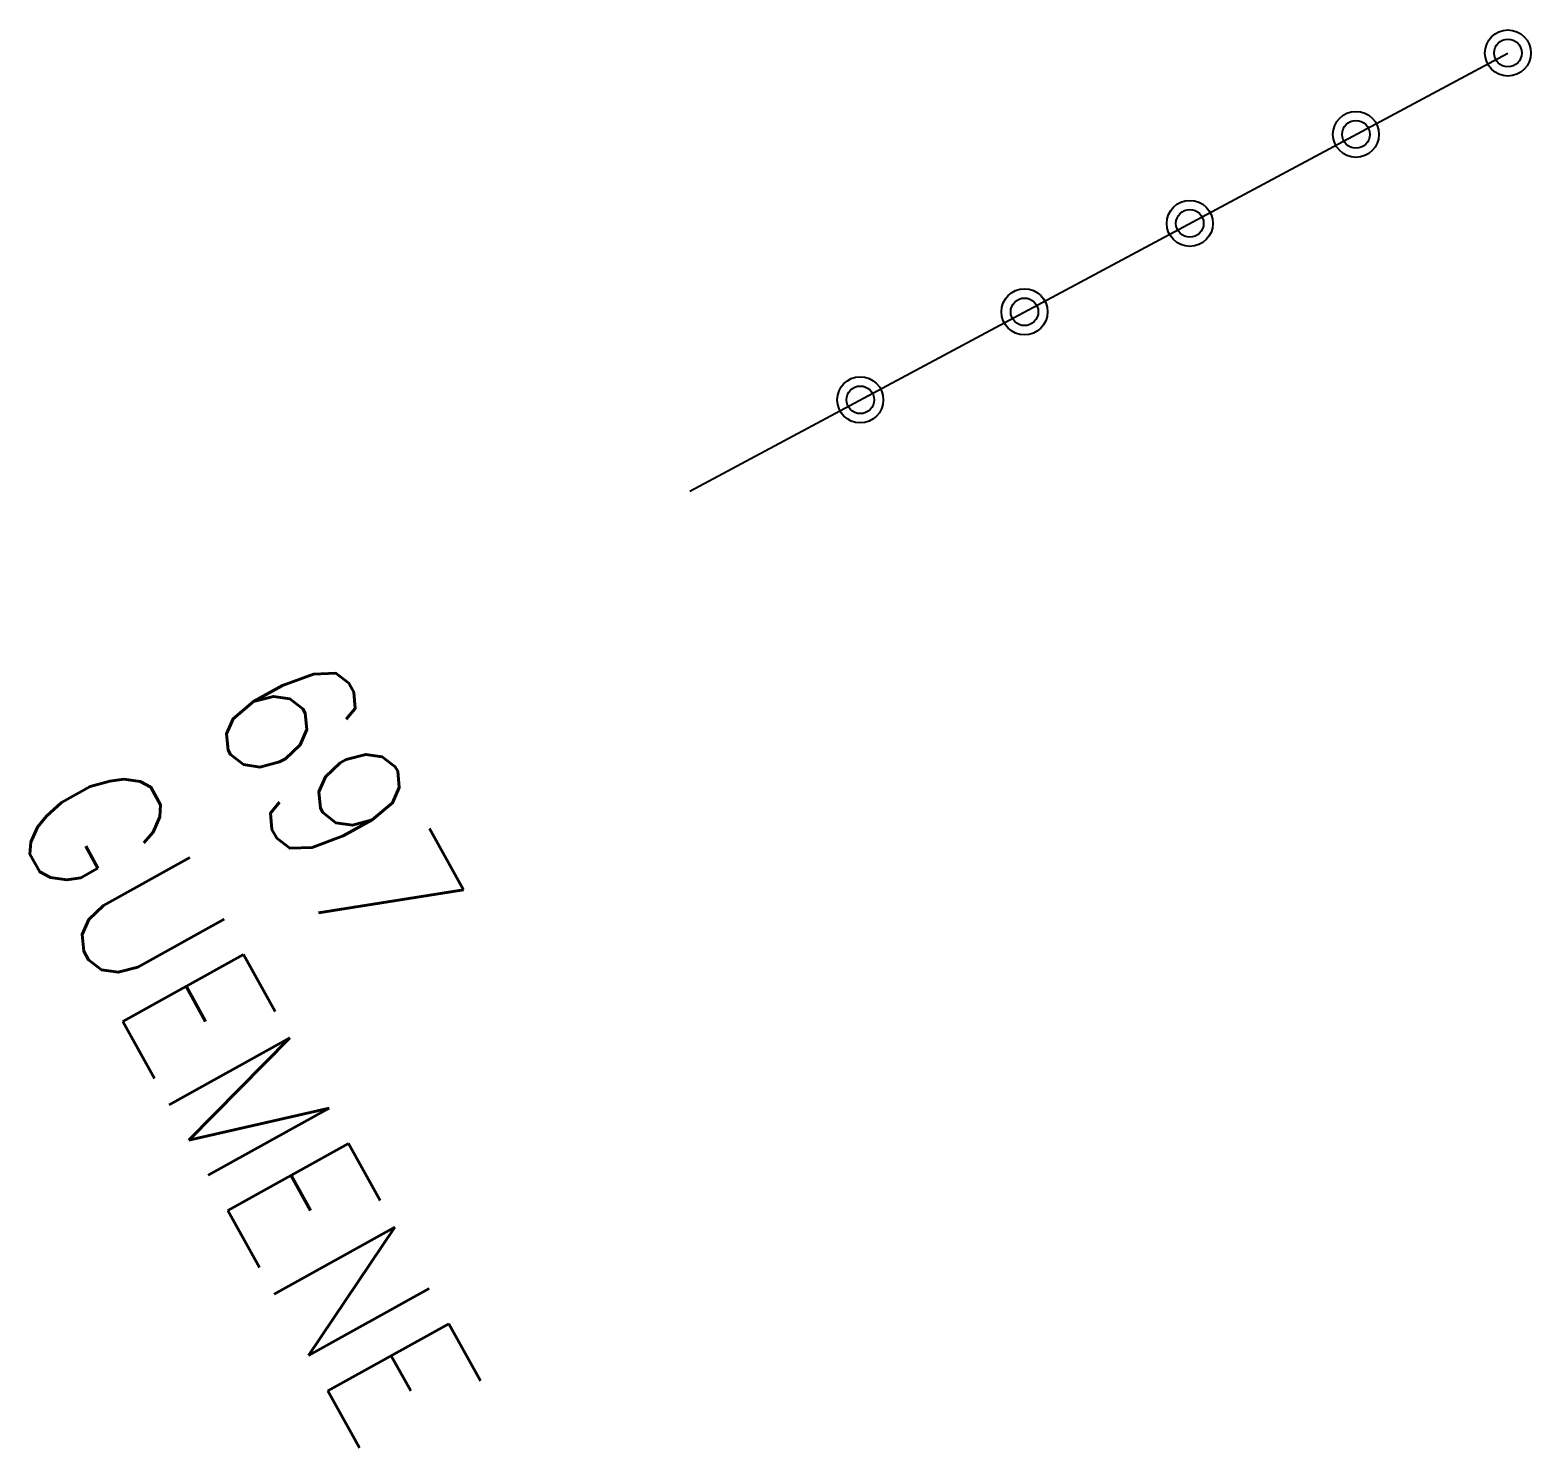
# Model space of a CAD drawing. Header units: millimetres. Extents: x 151036 to 151805, y 127119 to 127819.
# Drawn here: x 151433.98 to 151450.28, y 127118.95 to 127134.35 of the extents above; entities that cross this region are included whole.
import ezdxf

# ---------------------------------------------------------------- set-up
doc = ezdxf.new("R2010")
doc.units = ezdxf.units.MM
doc.layers.get('0').update_dxf_attribs({"linetype": 'CONTINUOUS'})
doc.layers.add('BB08', color=252, linetype='CONTINUOUS')
doc.layers.add('bf01', color=7, linetype='CONTINUOUS')
doc.styles.get("Standard").update_dxf_attribs({"font": 'romans.shx', "width": 0.85})

# ---------------------------------------------------------------- blocks, each defined once
blk = doc.blocks.new('Bf0101')
at = {"color": 0, "linetype": 'Continuous'}
for radius in [0.25, 0.15]:
    blk.add_circle((0, 0), radius, dxfattribs=at)

msp = doc.modelspace()

# ---------------------------------------------------------------- linework, layer by layer
at = {"layer": 'bf01', "color": 252, "flags": 128}
msp.add_lwpolyline([(151441.147, 127129.343), (151450.031, 127134.103)], dxfattribs=at)

# ---------------------------------------------------------------- block references
at = {"layer": 'bf01', "color": 252}
for p in [(151450.031, 127134.103), (151448.381, 127133.219), (151446.577, 127132.252), (151444.782, 127131.291), (151442.999, 127130.335)]:
    msp.add_blockref('Bf0101', p, dxfattribs=at)

# ---------------------------------------------------------------- texts
at = {"layer": 'BB08', "width": 0.85}
for s, p in [('697', (151435.869, 127127.006)), ('GUEMENE', (151433.745, 127125.828))]:
    msp.add_text(s, height=1.5, rotation=299.0282, dxfattribs=at).set_placement(p)

doc.saveas('drawing.dxf')
